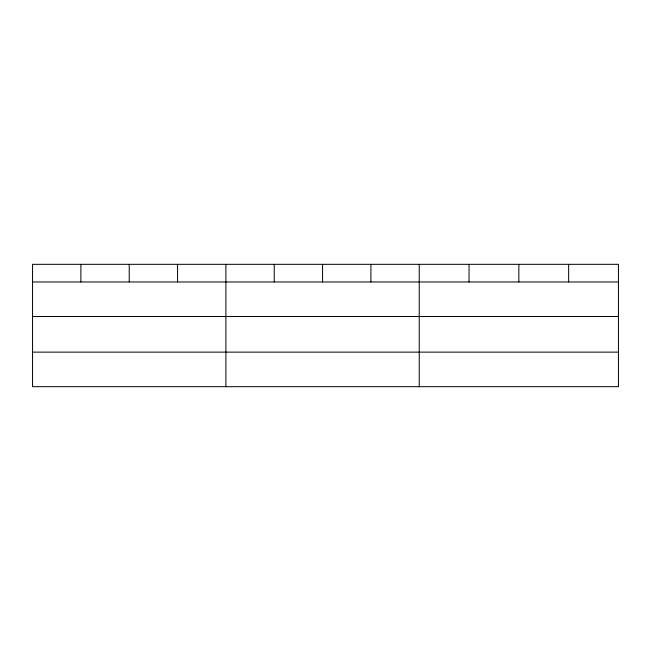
<?xml version="1.0" encoding="UTF-8"?>
<svg xmlns="http://www.w3.org/2000/svg" width="651" height="651" viewBox="0 0 651 651"><rect width="100%" height="100%" fill="white"/><g stroke="black" fill="none" stroke-linecap="round" stroke-linejoin="round"><path stroke-width="0.98" d="M32.55 281.973L618.45 281.973M32.55 316.524L618.45 316.524M32.55 352.126L618.45 352.126M568.648 264.322L568.648 281.973M518.847 264.322L518.847 281.973M469.045 264.322L469.045 281.973M419.244 264.322L419.244 386.678M370.907 264.322L370.907 281.973M322.57 264.322L322.57 281.973M274.234 264.322L274.234 281.973M225.897 264.322L225.897 386.678M177.56 264.322L177.56 281.973M129.224 264.322L129.224 281.973M80.887 264.322L80.887 281.973M618.45 264.322L32.55 264.322L32.55 386.678L618.45 386.678L618.45 264.322"/></g></svg>
